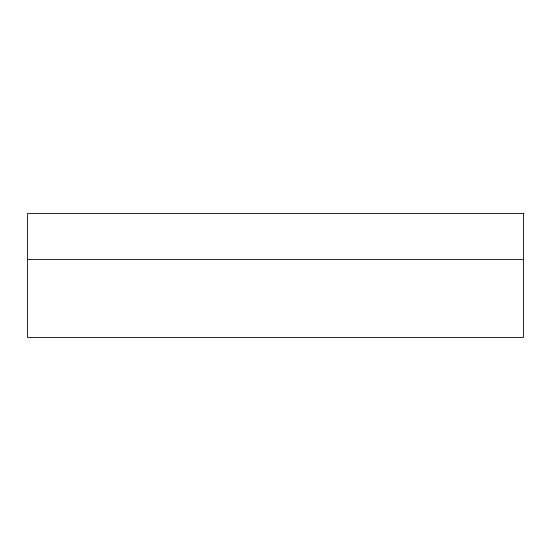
<?xml version="1.0" encoding="UTF-8"?>
<svg xmlns="http://www.w3.org/2000/svg" width="551" height="551" viewBox="0 0 551 551"><rect width="100%" height="100%" fill="white"/><g stroke="black" fill="none" stroke-linecap="round" stroke-linejoin="round"><path stroke-width="0.83" d="M27.55 259.459L523.45 259.459M523.45 213.512L27.55 213.512L27.55 337.488L523.45 337.488L523.45 213.512"/></g></svg>
